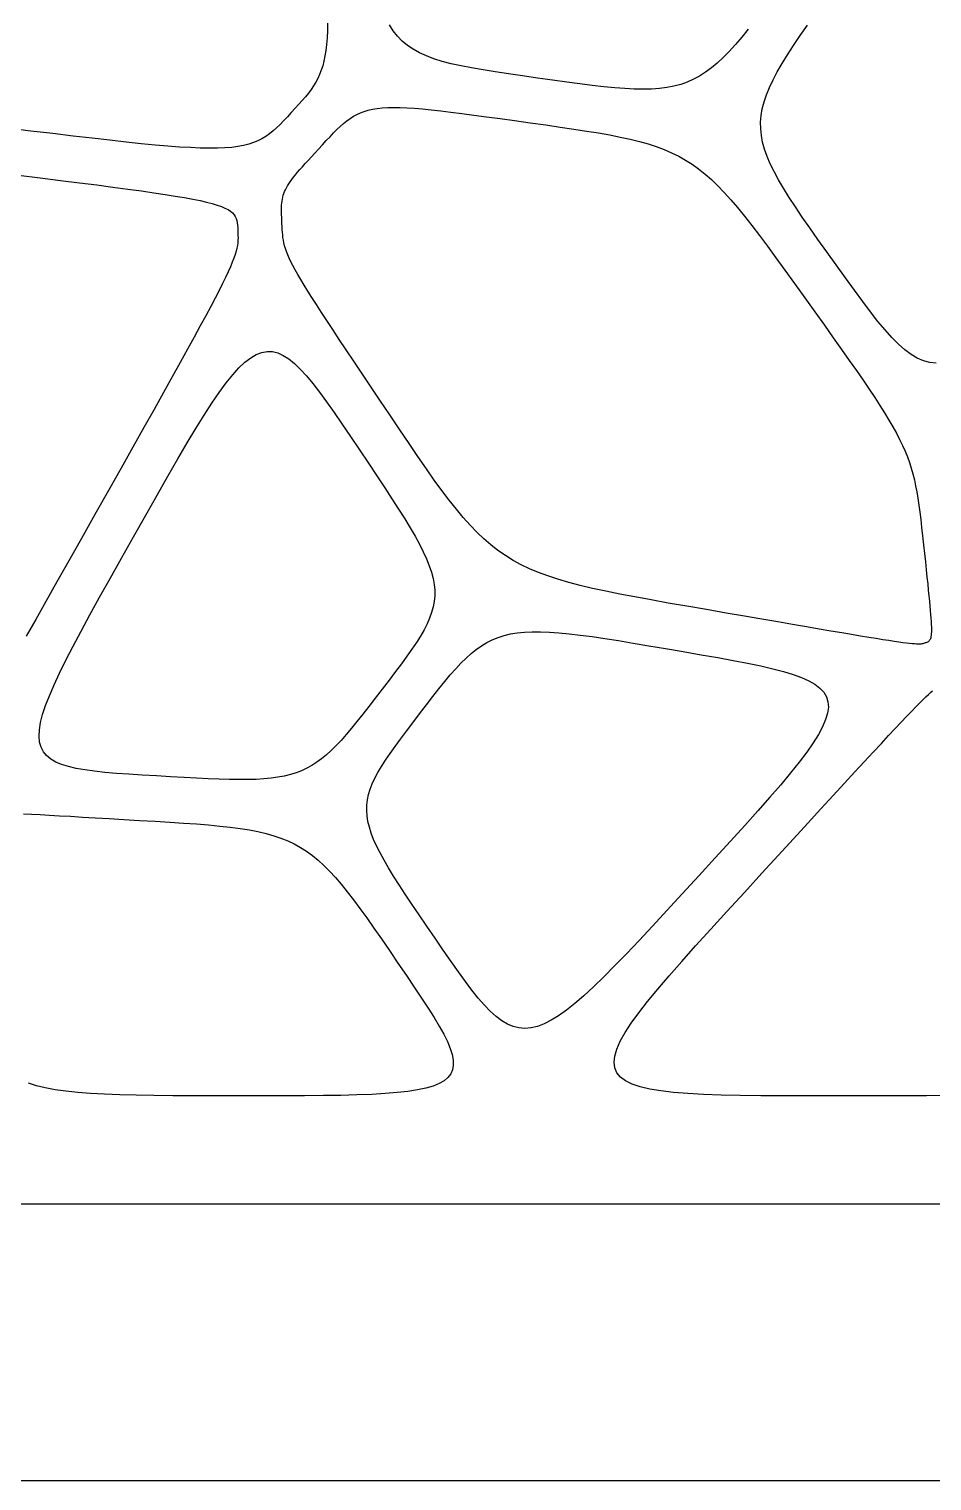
# Model space of a CAD drawing. Header units: millimetres. Extents: x 0 to 2400, y 0 to 1000.
# Drawn here: x 912 to 1238, y 0 to 524 of the extents above; entities that cross this region are included whole.
import ezdxf

# ---------------------------------------------------------------- set-up
doc = ezdxf.new("R2010")
doc.units = ezdxf.units.MM

msp = doc.modelspace()

# ---------------------------------------------------------------- linework, layer by layer
at = {"layer": '21'}
for p, q in [((908.104, 471.7), (915.982, 470.728)), ((915.982, 470.728), (923.317, 469.815)), ((923.317, 469.815), (930.129, 468.959)), ((930.129, 468.959), (936.436, 468.154)), ((936.436, 468.154), (942.26, 467.397)), ((942.26, 467.397), (947.619, 466.682)), ((947.619, 466.682), (952.532, 466.005)), ((952.532, 466.005), (957.019, 465.362)), ((957.019, 465.362), (961.101, 464.749)), ((961.101, 464.749), (964.795, 464.161)), ((964.795, 464.161), (968.121, 463.593)), ((968.121, 463.593), (971.1, 463.041)), ((971.1, 463.041), (973.751, 462.501)), ((973.751, 462.501), (976.092, 461.968)), ((976.092, 461.968), (978.144, 461.438)), ((978.144, 461.438), (979.927, 460.906)), ((979.927, 460.906), (981.458, 460.368)), ((981.458, 460.368), (982.759, 459.82)), ((982.759, 459.82), (983.848, 459.257)), ((983.848, 459.257), (984.745, 458.674)), ((984.745, 458.674), (985.469, 458.068)), ((985.469, 458.068), (986.04, 457.433)), ((986.04, 457.433), (986.478, 456.766)), ((986.478, 456.766), (986.802, 456.061)), ((986.802, 456.061), (987.031, 455.315)), ((987.031, 455.315), (987.185, 454.523)), ((987.185, 454.523), (987.284, 453.681)), ((987.284, 453.681), (987.346, 452.784)), ((987.346, 452.784), (987.391, 451.827)), ((987.391, 451.827), (987.432, 450.868)), ((987.228, 446.303), (987.033, 445.292)), ((987.358, 447.254), (987.228, 446.303)), ((987.433, 448.165), (987.358, 447.254)), ((987.432, 450.868), (987.459, 449.951)), ((987.463, 449.058), (987.433, 448.165)), ((987.459, 449.951), (987.463, 449.058)), ((985.954, 441.689), (985.394, 440.229)), ((986.407, 443.005), (985.954, 441.689)), ((986.763, 444.199), (986.407, 443.005)), ((987.033, 445.292), (986.763, 444.199)), ((983.913, 436.798), (982.97, 434.785)), ((984.717, 438.606), (983.913, 436.798)), ((985.394, 440.229), (984.717, 438.606)), ((981.879, 432.546), (980.629, 430.06)), ((982.97, 434.785), (981.879, 432.546)), ((979.21, 427.308), (977.611, 424.267)), ((980.629, 430.06), (979.21, 427.308)), ((975.822, 420.918), (973.833, 417.239)), ((977.611, 424.267), (975.822, 420.918)), ((973.833, 417.239), (971.633, 413.211)), ((971.633, 413.211), (969.212, 408.812)), ((966.559, 404.022), (963.664, 398.819)), ((969.212, 408.812), (966.559, 404.022)), ((963.664, 398.819), (960.517, 393.184)), ((960.517, 393.184), (957.106, 387.096)), ((957.106, 387.096), (953.423, 380.534)), ((953.423, 380.534), (949.456, 373.476)), ((949.456, 373.476), (945.194, 365.904)), ((945.194, 365.904), (940.629, 357.795)), ((940.629, 357.795), (935.748, 349.13)), ((935.748, 349.13), (930.868, 340.464)), ((930.868, 340.464), (926.301, 332.358)), ((926.301, 332.358), (922.037, 324.79)), ((922.037, 324.79), (918.065, 317.743)), ((918.065, 317.743), (914.373, 311.198)), ((914.373, 311.198), (910.95, 305.134))]:
    msp.add_line(p, q, dxfattribs=at)
at = {"layer": '23'}
for p, q in [((1019.83, 526.617), (1019.76, 523.837)), ((1019.64, 521.28), (1019.45, 518.927)), ((1019.76, 523.837), (1019.64, 521.28)), ((1018.89, 514.761), (1018.52, 512.913)), ((1019.2, 516.76), (1018.89, 514.761)), ((1019.45, 518.927), (1019.2, 516.76)), ((1017.56, 509.594), (1016.97, 508.088)), ((1018.07, 511.196), (1017.56, 509.594)), ((1018.52, 512.913), (1018.07, 511.196)), ((1014.76, 503.966), (1013.87, 502.664)), ((1015.58, 505.292), (1014.76, 503.966)), ((1016.31, 506.66), (1015.58, 505.292)), ((1016.97, 508.088), (1016.31, 506.66)), ((1010.69, 498.721), (1009.46, 497.334)), ((1011.84, 500.059), (1010.69, 498.721)), ((1012.9, 501.368), (1011.84, 500.059)), ((1013.87, 502.664), (1012.9, 501.368)), ((1006.71, 494.344), (1005.29, 492.81)), ((1008.13, 495.881), (1006.71, 494.344)), ((1009.46, 497.334), (1008.13, 495.881)), ((912.627, 487.654), (904.17, 488.687)), ((1001.37, 488.812), (1000.11, 487.678)), ((1002.65, 490.045), (1001.37, 488.812)), ((1003.94, 491.377), (1002.65, 490.045)), ((1005.29, 492.81), (1003.94, 491.377)), ((920.527, 486.697), (912.627, 487.654)), ((927.892, 485.816), (920.527, 486.697)), ((934.745, 485.013), (927.892, 485.816)), ((941.107, 484.288), (934.745, 485.013)), ((947.003, 483.642), (941.107, 484.288)), ((952.454, 483.077), (947.003, 483.642)), ((957.482, 482.594), (952.454, 483.077)), ((962.11, 482.192), (957.482, 482.594)), ((991.339, 482.891), (989.475, 482.421)), ((993.051, 483.453), (991.339, 482.891)), ((994.633, 484.108), (993.051, 483.453)), ((996.107, 484.857), (994.633, 484.108)), ((997.496, 485.701), (996.107, 484.857)), ((998.821, 486.641), (997.496, 485.701)), ((1000.11, 487.678), (998.821, 486.641)), ((966.361, 481.873), (962.11, 482.192)), ((970.257, 481.638), (966.361, 481.873)), ((973.82, 481.488), (970.257, 481.638)), ((977.073, 481.424), (973.82, 481.488)), ((980.039, 481.446), (977.073, 481.424)), ((982.739, 481.556), (980.039, 481.446)), ((985.197, 481.755), (982.739, 481.556)), ((987.435, 482.043), (985.197, 481.755)), ((989.475, 482.421), (987.435, 482.043))]:
    msp.add_line(p, q, dxfattribs=at)
at = {"layer": '25'}
for p, q in [((1043.56, 523.819), (1042.2, 525.951)), ((1171.85, 524.496), (1169.47, 521.557)), ((1045.08, 521.894), (1043.56, 523.819)), ((1046.77, 520.157), (1045.08, 521.894)), ((1048.65, 518.595), (1046.77, 520.157)), ((1169.47, 521.557), (1167.18, 518.867)), ((1050.73, 517.189), (1048.65, 518.595)), ((1053.02, 515.926), (1050.73, 517.189)), ((1055.53, 514.788), (1053.02, 515.926)), ((1058.28, 513.759), (1055.53, 514.788)), ((1162.79, 514.202), (1160.65, 512.21)), ((1164.96, 516.418), (1162.79, 514.202)), ((1167.18, 518.867), (1164.96, 516.418)), ((1061.27, 512.823), (1058.28, 513.759)), ((1064.53, 511.965), (1061.27, 512.823)), ((1068.06, 511.168), (1064.53, 511.965)), ((1071.88, 510.417), (1068.06, 511.168)), ((1076, 509.695), (1071.88, 510.417)), ((1080.43, 508.986), (1076, 509.695)), ((1085.18, 508.274), (1080.43, 508.986)), ((1156.4, 508.867), (1154.25, 507.499)), ((1158.53, 510.435), (1156.4, 508.867)), ((1160.65, 512.21), (1158.53, 510.435)), ((1090.27, 507.544), (1085.18, 508.274)), ((1095.71, 506.779), (1090.27, 507.544)), ((1101.15, 506.018), (1095.71, 506.779)), ((1106.25, 505.316), (1101.15, 506.018)), ((1111.02, 504.681), (1106.25, 505.316)), ((1115.49, 504.122), (1111.02, 504.681)), ((1119.67, 503.647), (1115.49, 504.122)), ((1123.58, 503.264), (1119.67, 503.647)), ((1145.01, 503.858), (1142.46, 503.365)), ((1147.45, 504.51), (1145.01, 503.858)), ((1149.79, 505.329), (1147.45, 504.51)), ((1152.05, 506.323), (1149.79, 505.329)), ((1154.25, 507.499), (1152.05, 506.323)), ((1127.24, 502.981), (1123.58, 503.264)), ((1130.67, 502.807), (1127.24, 502.981)), ((1133.89, 502.751), (1130.67, 502.807)), ((1136.91, 502.819), (1133.89, 502.751)), ((1139.76, 503.021), (1136.91, 502.819)), ((1142.46, 503.365), (1139.76, 503.021))]:
    msp.add_line(p, q, dxfattribs=at)
at = {"layer": '26'}
for p, q in [((1029.14, 492.959), (1030.39, 493.645)), ((1030.39, 493.645), (1031.7, 494.246)), ((1031.7, 494.246), (1033.08, 494.762)), ((1033.08, 494.762), (1034.54, 495.194)), ((1034.54, 495.194), (1036.11, 495.546)), ((1036.11, 495.546), (1037.8, 495.817)), ((1037.8, 495.817), (1039.61, 496.01)), ((1039.61, 496.01), (1041.58, 496.127)), ((1041.58, 496.127), (1043.7, 496.169)), ((1043.7, 496.169), (1046.01, 496.137)), ((1046.01, 496.137), (1048.51, 496.034)), ((1048.51, 496.034), (1051.21, 495.86)), ((1051.21, 495.86), (1054.14, 495.618)), ((1054.14, 495.618), (1057.31, 495.308)), ((1057.31, 495.308), (1060.73, 494.934)), ((1060.73, 494.934), (1064.41, 494.496)), ((1064.41, 494.496), (1068.39, 493.996)), ((1068.39, 493.996), (1072.66, 493.435)), ((1072.66, 493.435), (1077.24, 492.815)), ((1021.99, 486.938), (1023.22, 488.175)), ((1023.22, 488.175), (1024.41, 489.317)), ((1024.41, 489.317), (1025.58, 490.365)), ((1025.58, 490.365), (1026.75, 491.32)), ((1026.75, 491.32), (1027.94, 492.184)), ((1027.94, 492.184), (1029.14, 492.959)), ((1077.24, 492.815), (1082.15, 492.138)), ((1082.15, 492.138), (1087.41, 491.405)), ((1087.41, 491.405), (1093.03, 490.618)), ((1093.03, 490.618), (1098.64, 489.829)), ((1098.64, 489.829), (1103.91, 489.08)), ((1103.91, 489.08), (1108.83, 488.357)), ((1108.83, 488.357), (1113.45, 487.649)), ((1016.53, 481.096), (1017.95, 482.632)), ((1017.95, 482.632), (1019.37, 484.168)), ((1019.37, 484.168), (1020.71, 485.602)), ((1020.71, 485.602), (1021.99, 486.938)), ((1113.45, 487.649), (1117.77, 486.943)), ((1117.77, 486.943), (1121.81, 486.225)), ((1121.81, 486.225), (1125.6, 485.483)), ((1125.6, 485.483), (1129.16, 484.705)), ((1129.16, 484.705), (1132.5, 483.877)), ((1132.5, 483.877), (1135.65, 482.987)), ((1135.65, 482.987), (1138.62, 482.023)), ((1012.82, 477.046), (1013.97, 478.309)), ((1013.97, 478.309), (1015.21, 479.657)), ((1015.21, 479.657), (1016.53, 481.096)), ((1138.62, 482.023), (1141.44, 480.971)), ((1141.44, 480.971), (1144.13, 479.818)), ((1144.13, 479.818), (1146.7, 478.553)), ((1146.7, 478.553), (1149.17, 477.161)), ((1008.24, 471.808), (1009.01, 472.731)), ((1009.01, 472.731), (1009.84, 473.71)), ((1009.84, 473.71), (1010.76, 474.752)), ((1010.76, 474.752), (1011.75, 475.862)), ((1011.75, 475.862), (1012.82, 477.046)), ((1149.17, 477.161), (1151.57, 475.632)), ((1151.57, 475.632), (1153.92, 473.951)), ((1153.92, 473.951), (1156.23, 472.106)), ((1156.23, 472.106), (1158.53, 470.085)), ((1004.6, 466.454), (1004.96, 467.14)), ((1004.96, 467.14), (1005.36, 467.843)), ((1005.36, 467.843), (1005.82, 468.568)), ((1005.82, 468.568), (1006.33, 469.322)), ((1006.33, 469.322), (1006.9, 470.109)), ((1006.9, 470.109), (1007.54, 470.936)), ((1007.54, 470.936), (1008.24, 471.808)), ((1158.53, 470.085), (1160.83, 467.874)), ((1160.83, 467.874), (1163.16, 465.461)), ((1003.23, 460.879), (1003.29, 461.637)), ((1003.29, 461.637), (1003.37, 462.366)), ((1003.37, 462.366), (1003.49, 463.073)), ((1003.49, 463.073), (1003.63, 463.761)), ((1003.63, 463.761), (1003.81, 464.438)), ((1003.81, 464.438), (1004.03, 465.108)), ((1004.03, 465.108), (1004.3, 465.779)), ((1004.3, 465.779), (1004.6, 466.454)), ((1163.16, 465.461), (1165.53, 462.833)), ((1165.53, 462.833), (1167.97, 459.978)), ((1003.19, 459.252), (1003.2, 460.085)), ((1003.2, 458.372), (1003.19, 459.252)), ((1003.2, 460.085), (1003.23, 460.879)), ((1003.22, 457.44), (1003.2, 458.372)), ((1003.25, 456.451), (1003.22, 457.44)), ((1003.29, 455.398), (1003.25, 456.451)), ((1167.97, 459.978), (1170.5, 456.882)), ((1170.5, 456.882), (1173.13, 453.533)), ((1003.34, 454.277), (1003.29, 455.398)), ((1003.39, 453.154), (1003.34, 454.277)), ((1003.45, 452.092), (1003.39, 453.154)), ((1003.52, 451.077), (1003.45, 452.092)), ((1003.61, 450.094), (1003.52, 451.077)), ((1173.13, 453.533), (1175.88, 449.919)), ((1003.72, 449.131), (1003.61, 450.094)), ((1003.87, 448.172), (1003.72, 449.131)), ((1004.07, 447.205), (1003.87, 448.172)), ((1004.32, 446.215), (1004.07, 447.205)), ((1004.62, 445.188), (1004.32, 446.215)), ((1175.88, 449.919), (1178.78, 446.026)), ((1178.78, 446.026), (1181.85, 441.841)), ((1005, 444.111), (1004.62, 445.188)), ((1005.45, 442.968), (1005, 444.111)), ((1005.98, 441.748), (1005.45, 442.968)), ((1006.6, 440.434), (1005.98, 441.748)), ((1181.85, 441.841), (1185.1, 437.353)), ((1007.33, 439.014), (1006.6, 440.434)), ((1008.16, 437.474), (1007.33, 439.014)), ((1009.1, 435.8), (1008.16, 437.474)), ((1010.16, 433.978), (1009.1, 435.8)), ((1185.1, 437.353), (1188.55, 432.548)), ((1011.36, 431.993), (1010.16, 433.978)), ((1012.69, 429.832), (1011.36, 431.993)), ((1188.55, 432.548), (1192.23, 427.414)), ((1014.17, 427.481), (1012.69, 429.832)), ((1015.81, 424.926), (1014.17, 427.481)), ((1017.6, 422.153), (1015.81, 424.926)), ((1192.23, 427.414), (1195.91, 422.279)), ((1019.56, 419.149), (1017.6, 422.153)), ((1195.91, 422.279), (1199.35, 417.468)), ((1021.7, 415.898), (1019.56, 419.149)), ((1024.03, 412.388), (1021.7, 415.898)), ((1199.35, 417.468), (1202.57, 412.963)), ((1026.55, 408.604), (1024.03, 412.388)), ((1202.57, 412.963), (1205.56, 408.746)), ((1029.27, 404.533), (1026.55, 408.604)), ((1032.2, 400.16), (1029.27, 404.533)), ((1205.56, 408.746), (1208.35, 404.8)), ((1208.35, 404.8), (1210.93, 401.106)), ((1035.34, 395.472), (1032.2, 400.16)), ((1210.93, 401.106), (1213.32, 397.647)), ((1038.71, 390.454), (1035.34, 395.472)), ((1213.32, 397.647), (1215.53, 394.403)), ((1215.53, 394.403), (1217.56, 391.358)), ((1042.31, 385.093), (1038.71, 390.454)), ((1217.56, 391.358), (1219.42, 388.494)), ((1219.42, 388.494), (1221.12, 385.792)), ((1045.92, 379.733), (1042.31, 385.093)), ((1221.12, 385.792), (1222.67, 383.235)), ((1222.67, 383.235), (1224.08, 380.804)), ((1049.31, 374.715), (1045.92, 379.733)), ((1224.08, 380.804), (1225.36, 378.482)), ((1225.36, 378.482), (1226.52, 376.25)), ((1052.5, 370.026), (1049.31, 374.715)), ((1226.52, 376.25), (1227.56, 374.091)), ((1227.56, 374.091), (1228.49, 371.987)), ((1055.52, 365.651), (1052.5, 370.026)), ((1228.49, 371.987), (1229.33, 369.919)), ((1229.33, 369.919), (1230.07, 367.87)), ((1230.07, 367.87), (1230.73, 365.822)), ((1058.39, 361.578), (1055.52, 365.651)), ((1230.73, 365.822), (1231.33, 363.757)), ((1231.33, 363.757), (1231.86, 361.656)), ((1061.14, 357.79), (1058.39, 361.578)), ((1063.79, 354.275), (1061.14, 357.79)), ((1231.86, 361.656), (1232.33, 359.502)), ((1232.33, 359.502), (1232.76, 357.278)), ((1232.76, 357.278), (1233.15, 354.964)), ((1066.36, 351.019), (1063.79, 354.275)), ((1233.15, 354.964), (1233.51, 352.543)), ((1233.51, 352.543), (1233.85, 349.998)), ((1068.87, 348.005), (1066.36, 351.019)), ((1071.36, 345.222), (1068.87, 348.005)), ((1233.85, 349.998), (1234.18, 347.309)), ((1234.18, 347.309), (1234.5, 344.459)), ((1073.83, 342.655), (1071.36, 345.222)), ((1076.31, 340.288), (1073.83, 342.655)), ((1234.5, 344.459), (1234.84, 341.43)), ((1234.84, 341.43), (1235.18, 338.205)), ((1078.83, 338.109), (1076.31, 340.288)), ((1081.41, 336.103), (1078.83, 338.109)), ((1084.08, 334.257), (1081.41, 336.103)), ((1235.18, 338.205), (1235.53, 334.981)), ((1086.85, 332.554), (1084.08, 334.257)), ((1089.74, 330.983), (1086.85, 332.554)), ((1092.79, 329.527), (1089.74, 330.983)), ((1235.53, 334.981), (1235.85, 331.966)), ((1235.85, 331.966), (1236.15, 329.15)), ((1096.02, 328.175), (1092.79, 329.527)), ((1099.44, 326.91), (1096.02, 328.175)), ((1103.08, 325.719), (1099.44, 326.91)), ((1106.97, 324.588), (1103.08, 325.719)), ((1236.15, 329.15), (1236.42, 326.528)), ((1236.42, 326.528), (1236.68, 324.092)), ((1111.12, 323.502), (1106.97, 324.588)), ((1115.57, 322.448), (1111.12, 323.502)), ((1120.32, 321.411), (1115.57, 322.448)), ((1125.41, 320.377), (1120.32, 321.411)), ((1130.87, 319.333), (1125.41, 320.377)), ((1236.68, 324.092), (1236.91, 321.836)), ((1236.91, 321.836), (1237.12, 319.751)), ((1136.7, 318.263), (1130.87, 319.333)), ((1142.94, 317.153), (1136.7, 318.263)), ((1149.61, 315.99), (1142.94, 317.153)), ((1156.72, 314.76), (1149.61, 315.99)), ((1163.84, 313.531), (1156.72, 314.76)), ((1237.12, 319.751), (1237.31, 317.831)), ((1237.31, 317.831), (1237.47, 316.069)), ((1237.47, 316.069), (1237.62, 314.457)), ((1170.5, 312.382), (1163.84, 313.531)), ((1176.72, 311.309), (1170.5, 312.382)), ((1182.51, 310.312), (1176.72, 311.309)), ((1187.89, 309.386), (1182.51, 310.312)), ((1237.62, 314.457), (1237.74, 312.988)), ((1237.74, 312.988), (1237.84, 311.656)), ((1237.84, 311.656), (1237.92, 310.453)), ((1237.92, 310.453), (1237.97, 309.372)), ((1192.87, 308.531), (1187.89, 309.386)), ((1197.48, 307.742), (1192.87, 308.531)), ((1201.72, 307.019), (1197.48, 307.742)), ((1205.62, 306.358), (1201.72, 307.019)), ((1209.18, 305.757), (1205.62, 306.358)), ((1212.43, 305.214), (1209.18, 305.757)), ((1215.38, 304.726), (1212.43, 305.214)), ((1218.05, 304.291), (1215.38, 304.726)), ((1220.45, 303.906), (1218.05, 304.291)), ((1237.67, 304.254), (1237.54, 303.948)), ((1237.78, 304.617), (1237.67, 304.254)), ((1237.87, 305.045), (1237.78, 304.617)), ((1237.94, 305.545), (1237.87, 305.045)), ((1237.99, 306.123), (1237.94, 305.545)), ((1237.97, 309.372), (1238.01, 308.406)), ((1238.02, 306.788), (1237.99, 306.123)), ((1238.01, 308.406), (1238.02, 307.547)), ((1238.02, 307.547), (1238.02, 306.788)), ((1222.6, 303.569), (1220.45, 303.906)), ((1224.51, 303.278), (1222.6, 303.569)), ((1226.2, 303.029), (1224.51, 303.278)), ((1227.69, 302.822), (1226.2, 303.029)), ((1229, 302.652), (1227.69, 302.822)), ((1230.13, 302.519), (1229, 302.652)), ((1231.1, 302.419), (1230.13, 302.519)), ((1231.94, 302.349), (1231.1, 302.419)), ((1232.65, 302.309), (1231.94, 302.349)), ((1233.25, 302.294), (1232.65, 302.309)), ((1233.76, 302.303), (1233.25, 302.294)), ((1234.19, 302.334), (1233.76, 302.303)), ((1234.57, 302.383), (1234.19, 302.334)), ((1234.9, 302.449), (1234.57, 302.383)), ((1235.2, 302.529), (1234.9, 302.449)), ((1235.49, 302.62), (1235.2, 302.529)), ((1235.78, 302.72), (1235.49, 302.62)), ((1236.07, 302.822), (1235.78, 302.72)), ((1236.34, 302.925), (1236.07, 302.822)), ((1236.59, 303.035), (1236.34, 302.925)), ((1236.82, 303.159), (1236.59, 303.035)), ((1237.03, 303.306), (1236.82, 303.159)), ((1237.22, 303.482), (1237.03, 303.306)), ((1237.39, 303.693), (1237.22, 303.482)), ((1237.54, 303.948), (1237.39, 303.693))]:
    msp.add_line(p, q, dxfattribs=at)
at = {"layer": '27'}
for p, q in [((987.794, 402.089), (989.956, 404.14)), ((989.956, 404.14), (992.04, 405.755)), ((992.04, 405.755), (994.061, 406.939)), ((994.061, 406.939), (996.036, 407.698)), ((996.036, 407.698), (997.982, 408.04)), ((997.982, 408.04), (999.915, 407.969)), ((999.915, 407.969), (1001.85, 407.494)), ((1001.85, 407.494), (1003.81, 406.619)), ((1003.81, 406.619), (1005.8, 405.352)), ((1005.8, 405.352), (1007.85, 403.698)), ((983.168, 396.65), (985.537, 399.594)), ((985.537, 399.594), (987.794, 402.089)), ((1007.85, 403.698), (1009.96, 401.664)), ((1009.96, 401.664), (1012.16, 399.256)), ((1012.16, 399.256), (1014.46, 396.481)), ((980.672, 393.25), (983.168, 396.65)), ((1014.46, 396.481), (1016.88, 393.344)), ((975.228, 385.056), (978.03, 389.387)), ((978.03, 389.387), (980.672, 393.25)), ((1016.88, 393.344), (1019.44, 389.853)), ((1019.44, 389.853), (1022.15, 386.014)), ((972.248, 380.25), (975.228, 385.056)), ((1022.15, 386.014), (1025.02, 381.832)), ((969.075, 374.962), (972.248, 380.25)), ((1025.02, 381.832), (1028.08, 377.314)), ((965.692, 369.187), (969.075, 374.962)), ((1028.08, 377.314), (1031.34, 372.466)), ((1031.34, 372.466), (1034.6, 367.615)), ((962.081, 362.919), (965.692, 369.187)), ((1034.6, 367.615), (1037.64, 363.07)), ((958.228, 356.15), (962.081, 362.919)), ((1037.64, 363.07), (1040.47, 358.813)), ((1040.47, 358.813), (1043.08, 354.827)), ((954.115, 348.874), (958.228, 356.15)), ((1043.08, 354.827), (1045.49, 351.094)), ((949.726, 341.086), (954.115, 348.874)), ((1045.49, 351.094), (1047.69, 347.598)), ((1047.69, 347.598), (1049.68, 344.321)), ((945.341, 333.296), (949.726, 341.086)), ((1049.68, 344.321), (1051.46, 341.245)), ((1051.46, 341.245), (1053.04, 338.353)), ((1053.04, 338.353), (1054.42, 335.628)), ((941.249, 326.007), (945.341, 333.296)), ((1054.42, 335.628), (1055.6, 333.052)), ((1055.6, 333.052), (1056.57, 330.607)), ((1056.57, 330.607), (1057.36, 328.277)), ((937.453, 319.204), (941.249, 326.007)), ((1057.36, 328.277), (1057.94, 326.045)), ((1057.94, 326.045), (1058.33, 323.891)), ((1058.33, 323.891), (1058.53, 321.8)), ((1058.53, 321.8), (1058.54, 319.754)), ((933.954, 312.866), (937.453, 319.204)), ((1057.99, 315.726), (1057.44, 313.71)), ((1058.36, 317.735), (1057.99, 315.726)), ((1058.54, 319.754), (1058.36, 317.735)), ((930.755, 306.979), (933.954, 312.866)), ((1055.78, 309.586), (1054.68, 307.443)), ((1056.7, 311.669), (1055.78, 309.586)), ((1057.44, 313.71), (1056.7, 311.669)), ((927.856, 301.523), (930.755, 306.979)), ((1053.4, 305.223), (1051.95, 302.909)), ((1054.68, 307.443), (1053.4, 305.223)), ((925.259, 296.483), (927.856, 301.523)), ((1050.31, 300.483), (1048.51, 297.927)), ((1051.95, 302.909), (1050.31, 300.483)), ((922.967, 291.839), (925.259, 296.483)), ((1046.53, 295.226), (1044.38, 292.36)), ((1048.51, 297.927), (1046.53, 295.226)), ((920.98, 287.576), (922.967, 291.839)), ((1042.06, 289.312), (1039.57, 286.066)), ((1044.38, 292.36), (1042.06, 289.312)), ((917.93, 280.12), (919.3, 283.675)), ((919.3, 283.675), (920.98, 287.576)), ((1039.57, 286.066), (1037.08, 282.822)), ((916.87, 276.892), (917.93, 280.12)), ((1034.74, 279.787), (1032.54, 276.957)), ((1037.08, 282.822), (1034.74, 279.787)), ((915.689, 271.349), (916.122, 273.974)), ((916.122, 273.974), (916.87, 276.892)), ((1030.45, 274.323), (1028.46, 271.88)), ((1032.54, 276.957), (1030.45, 274.323)), ((915.571, 269), (915.689, 271.349)), ((915.77, 266.909), (915.571, 269)), ((1024.71, 267.543), (1022.92, 265.635)), ((1026.55, 269.622), (1024.71, 267.543)), ((1028.46, 271.88), (1026.55, 269.622)), ((916.288, 265.059), (915.77, 266.909)), ((917.127, 263.432), (916.288, 265.059)), ((918.288, 262.01), (917.127, 263.432)), ((1019.43, 262.31), (1017.69, 260.88)), ((1021.17, 263.893), (1019.43, 262.31)), ((1022.92, 265.635), (1021.17, 263.893)), ((919.773, 260.778), (918.288, 262.01)), ((921.583, 259.716), (919.773, 260.778)), ((923.721, 258.809), (921.583, 259.716)), ((926.188, 258.037), (923.721, 258.809)), ((928.985, 257.385), (926.188, 258.037)), ((932.114, 256.834), (928.985, 257.385)), ((1012.33, 257.446), (1010.44, 256.565)), ((1014.16, 258.454), (1012.33, 257.446)), ((1015.94, 259.597), (1014.16, 258.454)), ((1017.69, 260.88), (1015.94, 259.597)), ((935.577, 256.367), (932.114, 256.834)), ((939.376, 255.967), (935.577, 256.367)), ((943.512, 255.616), (939.376, 255.967)), ((947.987, 255.297), (943.512, 255.616)), ((952.802, 254.993), (947.987, 255.297)), ((957.959, 254.685), (952.802, 254.993)), ((963.119, 254.382), (957.959, 254.685)), ((967.952, 254.106), (963.119, 254.382)), ((972.473, 253.862), (967.952, 254.106)), ((976.7, 253.657), (972.473, 253.862)), ((980.649, 253.498), (976.7, 253.657)), ((984.337, 253.391), (980.649, 253.498)), ((987.779, 253.342), (984.337, 253.391)), ((990.992, 253.358), (987.779, 253.342)), ((993.993, 253.444), (990.992, 253.358)), ((996.798, 253.608), (993.993, 253.444)), ((999.424, 253.855), (996.798, 253.608)), ((1001.89, 254.192), (999.424, 253.855)), ((1004.2, 254.625), (1001.89, 254.192)), ((1006.39, 255.161), (1004.2, 254.625)), ((1008.46, 255.805), (1006.39, 255.161)), ((1010.44, 256.565), (1008.46, 255.805))]:
    msp.add_line(p, q, dxfattribs=at)
at = {"layer": '28'}
for p, q in [((909.986, 241.045), (912.834, 240.893)), ((912.834, 240.893), (915.945, 240.723)), ((915.945, 240.723), (919.331, 240.534)), ((919.331, 240.534), (923.006, 240.325)), ((923.006, 240.325), (926.982, 240.096)), ((926.982, 240.096), (931.273, 239.846)), ((931.273, 239.846), (935.89, 239.576)), ((935.89, 239.576), (940.847, 239.285)), ((940.847, 239.285), (946.157, 238.972)), ((946.157, 238.972), (951.832, 238.637)), ((951.832, 238.637), (957.508, 238.3)), ((957.508, 238.3), (962.825, 237.976)), ((962.825, 237.976), (967.801, 237.653)), ((967.801, 237.653), (972.456, 237.321)), ((972.456, 237.321), (976.807, 236.97)), ((976.807, 236.97), (980.874, 236.589)), ((980.874, 236.589), (984.676, 236.168)), ((984.676, 236.168), (988.232, 235.697)), ((988.232, 235.697), (991.56, 235.165)), ((991.56, 235.165), (994.679, 234.562)), ((994.679, 234.562), (997.607, 233.878)), ((997.607, 233.878), (1000.36, 233.102)), ((1000.36, 233.102), (1002.97, 232.223)), ((1002.97, 232.223), (1005.44, 231.232)), ((1005.44, 231.232), (1007.8, 230.117)), ((1007.8, 230.117), (1010.06, 228.87)), ((1010.06, 228.87), (1012.24, 227.478)), ((1012.24, 227.478), (1014.37, 225.932)), ((1014.37, 225.932), (1016.45, 224.222)), ((1016.45, 224.222), (1018.52, 222.337)), ((1018.52, 222.337), (1020.58, 220.266)), ((1020.58, 220.266), (1022.66, 218)), ((1022.66, 218), (1024.78, 215.527)), ((1024.78, 215.527), (1026.94, 212.838)), ((1026.94, 212.838), (1029.19, 209.923)), ((1029.19, 209.923), (1031.52, 206.769)), ((1031.52, 206.769), (1033.97, 203.369)), ((1033.97, 203.369), (1036.55, 199.71)), ((1036.55, 199.71), (1039.27, 195.783)), ((1039.27, 195.783), (1042.16, 191.577)), ((1042.16, 191.577), (1045.24, 187.082)), ((1045.24, 187.082), (1048.31, 182.586)), ((1048.31, 182.586), (1051.17, 178.381)), ((1051.17, 178.381), (1053.8, 174.456)), ((1053.8, 174.456), (1056.18, 170.802)), ((1056.18, 170.802), (1058.32, 167.409)), ((1058.32, 167.409), (1060.2, 164.266)), ((1060.2, 164.266), (1061.8, 161.366)), ((1061.8, 161.366), (1063.11, 158.697)), ((1063.11, 158.697), (1064.13, 156.251)), ((1064.13, 156.251), (1064.83, 154.017)), ((1064.83, 154.017), (1065.22, 151.986)), ((1064.34, 147.014), (1063.32, 145.698)), ((1064.98, 148.494), (1064.34, 147.014)), ((1065.27, 150.148), (1064.98, 148.494)), ((1065.22, 151.986), (1065.27, 150.148)), ((914.623, 142.781), (911.724, 143.697)), ((917.834, 141.995), (914.623, 142.781)), ((921.375, 141.331), (917.834, 141.995)), ((1055.37, 141.885), (1052.34, 141.245)), ((1057.96, 142.64), (1055.37, 141.885)), ((1060.15, 143.521), (1057.96, 142.64)), ((1061.93, 144.537), (1060.15, 143.521)), ((1063.32, 145.698), (1061.93, 144.537)), ((925.267, 140.776), (921.375, 141.331)), ((929.529, 140.322), (925.267, 140.776)), ((934.18, 139.959), (929.529, 140.322)), ((939.239, 139.676), (934.18, 139.959)), ((944.727, 139.463), (939.239, 139.676)), ((950.662, 139.311), (944.727, 139.463)), ((957.064, 139.209), (950.662, 139.311)), ((963.952, 139.147), (957.064, 139.209)), ((971.346, 139.115), (963.952, 139.147)), ((979.266, 139.103), (971.346, 139.115)), ((987.73, 139.101), (979.266, 139.103)), ((996.192, 139.103), (987.73, 139.101)), ((1004.1, 139.114), (996.192, 139.103)), ((1011.47, 139.145), (1004.1, 139.114)), ((1018.31, 139.205), (1011.47, 139.145)), ((1024.63, 139.303), (1018.31, 139.205)), ((1030.45, 139.449), (1024.63, 139.303)), ((1035.77, 139.654), (1030.45, 139.449)), ((1040.61, 139.926), (1035.77, 139.654)), ((1044.98, 140.276), (1040.61, 139.926)), ((1048.88, 140.712), (1044.98, 140.276)), ((1052.34, 141.245), (1048.88, 140.712))]:
    msp.add_line(p, q, dxfattribs=at)
at = {"layer": '29'}
for p, q in [((1079.36, 303.88), (1081.44, 304.722)), ((1081.44, 304.722), (1083.62, 305.413)), ((1083.62, 305.413), (1085.93, 305.957)), ((1085.93, 305.957), (1088.38, 306.358)), ((1088.38, 306.358), (1090.99, 306.623)), ((1090.99, 306.623), (1093.78, 306.753)), ((1093.78, 306.753), (1096.77, 306.756)), ((1096.77, 306.756), (1099.98, 306.634)), ((1099.98, 306.634), (1103.43, 306.393)), ((1103.43, 306.393), (1107.14, 306.036)), ((1107.14, 306.036), (1111.12, 305.569)), ((1111.12, 305.569), (1115.4, 304.996)), ((1115.4, 304.996), (1119.99, 304.322)), ((1119.99, 304.322), (1124.92, 303.551)), ((1071.7, 298.909), (1073.56, 300.401)), ((1073.56, 300.401), (1075.44, 301.724)), ((1075.44, 301.724), (1077.37, 302.882)), ((1077.37, 302.882), (1079.36, 303.88)), ((1124.92, 303.551), (1130.21, 302.687)), ((1130.21, 302.687), (1135.86, 301.735)), ((1135.86, 301.735), (1141.91, 300.7)), ((1141.91, 300.7), (1148.37, 299.587)), ((1148.37, 299.587), (1154.82, 298.469)), ((1066.12, 293.371), (1068, 295.398)), ((1068, 295.398), (1069.86, 297.243)), ((1069.86, 297.243), (1071.7, 298.909)), ((1154.82, 298.469), (1160.85, 297.41)), ((1160.85, 297.41), (1166.45, 296.393)), ((1166.45, 296.393), (1171.62, 295.4)), ((1171.62, 295.4), (1176.37, 294.417)), ((1176.37, 294.417), (1180.69, 293.426)), ((1060.08, 286.145), (1062.17, 288.749)), ((1062.17, 288.749), (1064.18, 291.156)), ((1064.18, 291.156), (1066.12, 293.371)), ((1180.69, 293.426), (1184.58, 292.412)), ((1184.58, 292.412), (1188.06, 291.358)), ((1188.06, 291.358), (1191.11, 290.248)), ((1191.11, 290.248), (1193.74, 289.065)), ((1193.74, 289.065), (1195.96, 287.793)), ((1055.56, 280.331), (1057.88, 283.341)), ((1057.88, 283.341), (1060.08, 286.145)), ((1195.96, 287.793), (1197.75, 286.416)), ((1197.75, 286.416), (1199.13, 284.918)), ((1199.13, 284.918), (1200.09, 283.282)), ((1200.09, 283.282), (1200.64, 281.491)), ((1053.08, 277.111), (1055.56, 280.331)), ((1200.78, 279.53), (1200.5, 277.382)), ((1200.64, 281.491), (1200.78, 279.53)), ((1048.31, 270.864), (1050.62, 273.888)), ((1050.62, 273.888), (1053.08, 277.111)), ((1199.81, 275.032), (1198.71, 272.461)), ((1200.5, 277.382), (1199.81, 275.032)), ((1044.21, 265.346), (1046.18, 268.022)), ((1046.18, 268.022), (1048.31, 270.864)), ((1197.2, 269.655), (1195.29, 266.597)), ((1198.71, 272.461), (1197.2, 269.655)), ((1040.78, 260.425), (1042.41, 262.819)), ((1042.41, 262.819), (1044.21, 265.346)), ((1192.96, 263.271), (1190.24, 259.66)), ((1195.29, 266.597), (1192.96, 263.271)), ((1038.04, 255.972), (1039.33, 258.148)), ((1039.33, 258.148), (1040.78, 260.425)), ((1190.24, 259.66), (1187.1, 255.747)), ((1035.23, 249.881), (1035.99, 251.854)), ((1035.99, 251.854), (1036.93, 253.879)), ((1036.93, 253.879), (1038.04, 255.972)), ((1187.1, 255.747), (1183.57, 251.518)), ((1034.24, 246.023), (1034.65, 247.943)), ((1034.65, 247.943), (1035.23, 249.881)), ((1179.63, 246.955), (1175.29, 242.041)), ((1183.57, 251.518), (1179.63, 246.955)), ((1033.97, 242.175), (1034.02, 244.106)), ((1034.1, 240.214), (1033.97, 242.175)), ((1034.02, 244.106), (1034.24, 246.023)), ((1175.29, 242.041), (1170.55, 236.762)), ((1034.42, 238.207), (1034.1, 240.214)), ((1034.92, 236.137), (1034.42, 238.207)), ((1035.61, 233.988), (1034.92, 236.137)), ((1170.55, 236.762), (1165.41, 231.1)), ((1036.48, 231.743), (1035.61, 233.988)), ((1037.54, 229.386), (1036.48, 231.743)), ((1165.41, 231.1), (1159.87, 225.039)), ((1038.78, 226.902), (1037.54, 229.386)), ((1040.22, 224.273), (1038.78, 226.902)), ((1041.85, 221.483), (1040.22, 224.273)), ((1043.66, 218.517), (1041.85, 221.483)), ((1159.87, 225.039), (1153.93, 218.562)), ((1045.67, 215.357), (1043.66, 218.517)), ((1047.88, 211.987), (1045.67, 215.357)), ((1153.93, 218.562), (1148, 212.088)), ((1050.27, 208.392), (1047.88, 211.987)), ((1148, 212.088), (1142.44, 206.041)), ((1052.87, 204.554), (1050.27, 208.392)), ((1055.66, 200.458), (1052.87, 204.554)), ((1142.44, 206.041), (1137.23, 200.416)), ((1058.65, 196.086), (1055.66, 200.458)), ((1137.23, 200.416), (1132.37, 195.209)), ((1061.64, 191.718), (1058.65, 196.086)), ((1132.37, 195.209), (1127.82, 190.416)), ((1064.46, 187.646), (1061.64, 191.718)), ((1127.82, 190.416), (1123.57, 186.032)), ((1067.11, 183.875), (1064.46, 187.646)), ((1069.62, 180.407), (1067.11, 183.875)), ((1123.57, 186.032), (1119.61, 182.052)), ((1072, 177.25), (1069.62, 180.407)), ((1115.9, 178.472), (1112.44, 175.287)), ((1119.61, 182.052), (1115.9, 178.472)), ((1074.29, 174.406), (1072, 177.25)), ((1076.49, 171.881), (1074.29, 174.406)), ((1112.44, 175.287), (1109.2, 172.493)), ((1078.62, 169.678), (1076.49, 171.881)), ((1080.71, 167.803), (1078.62, 169.678)), ((1103.31, 168.06), (1100.62, 166.411)), ((1106.16, 170.085), (1103.31, 168.06)), ((1109.2, 172.493), (1106.16, 170.085)), ((1082.77, 166.26), (1080.71, 167.803)), ((1084.83, 165.054), (1082.77, 166.26)), ((1086.9, 164.189), (1084.83, 165.054)), ((1088.99, 163.669), (1086.9, 164.189)), ((1091.14, 163.499), (1088.99, 163.669)), ((1093.36, 163.684), (1091.14, 163.499)), ((1095.67, 164.228), (1093.36, 163.684)), ((1098.08, 165.135), (1095.67, 164.228)), ((1100.62, 166.411), (1098.08, 165.135))]:
    msp.add_line(p, q, dxfattribs=at)
at = {"layer": '30'}
for p, q in [((1234.93, 282.209), (1235.99, 283.246)), ((1235.99, 283.246), (1236.92, 284.126)), ((1236.92, 284.126), (1237.73, 284.865)), ((1237.73, 284.865), (1238.44, 285.476)), ((1229.07, 276.192), (1230.8, 278.007)), ((1230.8, 278.007), (1232.35, 279.605)), ((1232.35, 279.605), (1233.72, 281.001)), ((1233.72, 281.001), (1234.93, 282.209)), ((1224.97, 271.849), (1227.13, 274.144)), ((1227.13, 274.144), (1229.07, 276.192)), ((1219.94, 266.455), (1222.58, 269.291)), ((1222.58, 269.291), (1224.97, 271.849)), ((1213.87, 259.891), (1217.04, 263.327)), ((1217.04, 263.327), (1219.94, 266.455)), ((1210.4, 256.132), (1213.87, 259.891)), ((1202.54, 247.584), (1206.63, 252.034)), ((1206.63, 252.034), (1210.4, 256.132)), ((1198.11, 242.765), (1202.54, 247.584)), ((1193.33, 237.562), (1198.11, 242.765)), ((1188.2, 231.961), (1193.33, 237.562)), ((1182.68, 225.947), (1188.2, 231.961)), ((1176.77, 219.503), (1182.68, 225.947)), ((1170.46, 212.616), (1176.77, 219.503)), ((1164.15, 205.729), (1170.46, 212.616)), ((1158.27, 199.286), (1164.15, 205.729)), ((1152.82, 193.272), (1158.27, 199.286)), ((1147.81, 187.673), (1152.82, 193.272)), ((1143.25, 182.473), (1147.81, 187.673)), ((1139.14, 177.659), (1143.25, 182.473)), ((1132.3, 169.126), (1135.49, 173.215)), ((1135.49, 173.215), (1139.14, 177.659)), ((1129.59, 165.377), (1132.3, 169.126)), ((1127.36, 161.955), (1129.59, 165.377)), ((1124.35, 156.027), (1125.61, 158.843)), ((1125.61, 158.843), (1127.36, 161.955)), ((1123.34, 151.225), (1123.6, 153.493)), ((1123.6, 153.493), (1124.35, 156.027)), ((1123.6, 149.209), (1123.34, 151.225)), ((1124.38, 147.43), (1123.6, 149.209)), ((1125.67, 145.873), (1124.38, 147.43)), ((1127.5, 144.523), (1125.67, 145.873)), ((1129.87, 143.366), (1127.5, 144.523)), ((1132.78, 142.386), (1129.87, 143.366)), ((1136.24, 141.569), (1132.78, 142.386)), ((1140.26, 140.9), (1136.24, 141.569)), ((1144.84, 140.365), (1140.26, 140.9)), ((1149.98, 139.948), (1144.84, 140.365)), ((1155.71, 139.635), (1149.98, 139.948)), ((1162.01, 139.41), (1155.71, 139.635)), ((1168.91, 139.26), (1162.01, 139.41)), ((1176.4, 139.168), (1168.91, 139.26)), ((1184.49, 139.121), (1176.4, 139.168)), ((1193.19, 139.104), (1184.49, 139.121)), ((1202.5, 139.101), (1193.19, 139.104)), ((1211.81, 139.103), (1202.5, 139.101)), ((1220.53, 139.111), (1211.81, 139.103)), ((1228.66, 139.133), (1220.53, 139.111)), ((1236.23, 139.175), (1228.66, 139.133)), ((1243.26, 139.245), (1236.23, 139.175))]:
    msp.add_line(p, q, dxfattribs=at)
at = {"layer": '34'}
for p, q in [((1190.64, 522.113), (1193.27, 525.906)), ((1188.23, 518.544), (1190.64, 522.113)), ((1184.08, 512.005), (1186.05, 515.182)), ((1186.05, 515.182), (1188.23, 518.544)), ((1180.81, 506.128), (1182.33, 508.994)), ((1182.33, 508.994), (1184.08, 512.005)), ((1179.5, 503.387), (1180.81, 506.128)), ((1177.55, 498.202), (1178.42, 500.752)), ((1178.42, 500.752), (1179.5, 503.387)), ((1176.3, 490.863), (1176.5, 493.277)), ((1176.5, 493.277), (1176.91, 495.717)), ((1176.91, 495.717), (1177.55, 498.202)), ((1176.33, 488.454), (1176.3, 490.863)), ((1176.58, 486.03), (1176.33, 488.454)), ((1177.05, 483.57), (1176.58, 486.03)), ((1177.75, 481.056), (1177.05, 483.57)), ((1178.67, 478.467), (1177.75, 481.056)), ((1179.81, 475.782), (1178.67, 478.467)), ((1181.18, 472.983), (1179.81, 475.782)), ((1182.77, 470.048), (1181.18, 472.983)), ((1184.59, 466.958), (1182.77, 470.048)), ((1186.63, 463.692), (1184.59, 466.958)), ((1188.89, 460.231), (1186.63, 463.692)), ((1191.38, 456.555), (1188.89, 460.231)), ((1194.1, 452.643), (1191.38, 456.555)), ((1197.04, 448.475), (1194.1, 452.643)), ((1200.21, 444.032), (1197.04, 448.475)), ((1203.6, 439.294), (1200.21, 444.032)), ((1207, 434.559), (1203.6, 439.294)), ((1210.19, 430.145), (1207, 434.559)), ((1213.19, 426.056), (1210.19, 430.145)), ((1216.03, 422.296), (1213.19, 426.056)), ((1218.72, 418.87), (1216.03, 422.296)), ((1221.29, 415.783), (1218.72, 418.87)), ((1223.75, 413.039), (1221.29, 415.783)), ((1226.13, 410.644), (1223.75, 413.039)), ((1228.44, 408.601), (1226.13, 410.644)), ((1230.7, 406.915), (1228.44, 408.601)), ((1232.94, 405.591), (1230.7, 406.915)), ((1235.18, 404.633), (1232.94, 405.591)), ((1237.43, 404.046), (1235.18, 404.633)), ((1239.71, 403.835), (1237.43, 404.046))]:
    msp.add_line(p, q, dxfattribs=at)
at = {"layer": 'frame'}
for p, q in [((2300, 100), (100, 100)), ((2400, 0), (0, 0))]:
    msp.add_line(p, q, dxfattribs=at)

doc.saveas('drawing.dxf')
